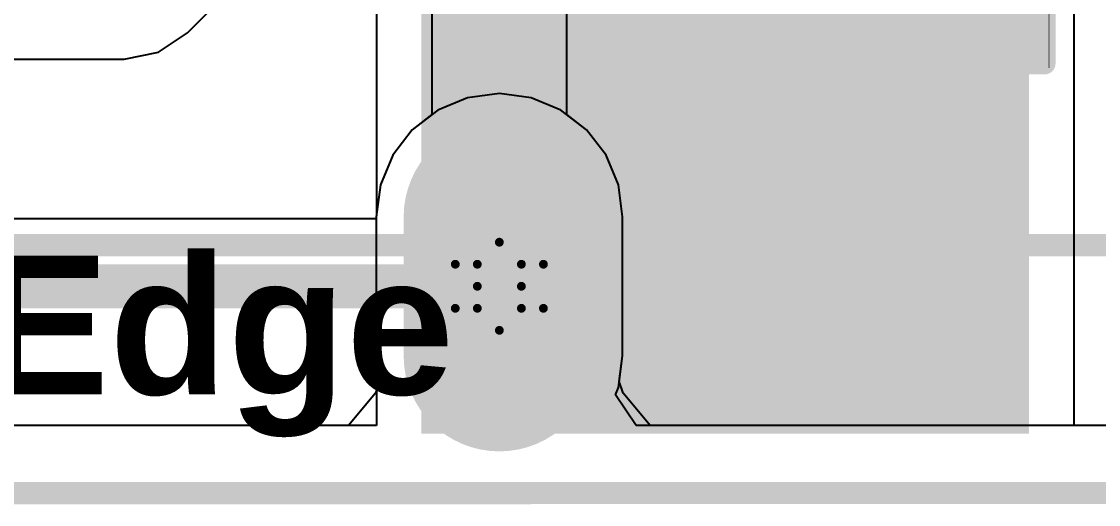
# Model space of a CAD drawing. Header units: inches. Extents: x 0 to 5032, y 0 to 5323.
# Drawn here: x 78.07 to 84.28, y -0.07 to 2.72 of the extents above; entities that cross this region are included whole.
import ezdxf

# ---------------------------------------------------------------- set-up
doc = ezdxf.new("R2010")
doc.units = ezdxf.units.IN
for name, color, linetype in [('Board Outline', 216, 'Continuous'), ('Bottom Layer', 5, 'Continuous'), ('Bottom Solder', 6, 'Continuous'), ('Dimension', 6, 'Continuous'), ('Drill Drawing', 1, 'Continuous'), ('Layer 1', 16, 'Continuous'), ('Layer 2', 76, 'Continuous'), ('Mechanical 13', 56, 'Continuous'), ('Multi-Layer', 9, 'Continuous'), ('Pad Holes', 156, 'Continuous'), ('Top Layer', 1, 'Continuous'), ('Top Overlay', 2, 'Continuous'), ('Top Paste', 8, 'Continuous'), ('Top Solder', 216, 'Continuous')]:
    doc.layers.add(name, color=color, linetype=linetype)
doc.styles.add('Arial_Bold', font='', dxfattribs={"height": 0.2})
doc.styles.get('Arial_Bold').set_extended_font_data('Arial', bold=True)

# ---------------------------------------------------------------- blocks, each defined once
blk = doc.blocks.new('R___0402_360')
at = {"layer": 'Top Layer'}
for points in [[(-0.6985, -0.3175), (-0.6985, 0.3175), (-0.2413, 0.3175), (-0.2413, -0.3175)], [(0.2413, -0.3175), (0.2413, 0.3175), (0.6985, 0.3175), (0.6985, -0.3175)]]:
    blk.add_hatch(color=1, dxfattribs=at).paths.add_polyline_path(points)
at = {"layer": 'Top Paste'}
for points in [[(-0.6985, -0.3175), (-0.6985, 0.3175), (-0.2413, 0.3175), (-0.2413, -0.3175)], [(0.2413, -0.3175), (0.2413, 0.3175), (0.6985, 0.3175), (0.6985, -0.3175)]]:
    blk.add_hatch(color=8, dxfattribs=at).paths.add_polyline_path(points)
at = {"layer": 'Top Solder'}
for points in [[(-0.7535, -0.3725), (-0.7535, 0.3725), (-0.1863, 0.3725), (-0.1863, -0.3725)], [(0.1863, -0.3725), (0.1863, 0.3725), (0.7535, 0.3725), (0.7535, -0.3725)]]:
    blk.add_hatch(color=216, dxfattribs=at).paths.add_polyline_path(points)
at = {"layer": 'Top Overlay'}
for points in [[(-0.7874, 0.4064, 0.127, 0.127, 0), (-0.7874, -0.4064, 0.127, 0.127, 0)], [(-0.7874, 0.4064, 0.127, 0.127, 0), (0.7874, 0.4064, 0.127, 0.127, 0)], [(0.7874, 0.4064, 0.127, 0.127, 0), (0.7874, -0.4064, 0.127, 0.127, 0)], [(-0.7874, -0.4064, 0.127, 0.127, 0), (0.7874, -0.4064, 0.127, 0.127, 0)], [(-0.8128, -0.4318, 0.00323, 0.00323, 0), (0.8128, -0.4318, 0.00323, 0.00323, 0)]]:
    blk.add_lwpolyline(points, format="xyseb", dxfattribs=at)
for points in [[(-0.8191, 0.4064, 0.0635, 0.0635, 1), (-0.7556, 0.4064, 0.0635, 0.0635, 1)], [(-0.8191, 0.4064, 0.0635, 0.0635, 1), (-0.7556, 0.4064, 0.0635, 0.0635, 1)], [(0.7556, 0.4064, 0.0635, 0.0635, 1), (0.8191, 0.4064, 0.0635, 0.0635, 1)], [(0.7556, 0.4064, 0.0635, 0.0635, 1), (0.8191, 0.4064, 0.0635, 0.0635, 1)], [(-0.8191, -0.4064, 0.0635, 0.0635, 1), (-0.7556, -0.4064, 0.0635, 0.0635, 1)], [(-0.8191, -0.4064, 0.0635, 0.0635, 1), (-0.7556, -0.4064, 0.0635, 0.0635, 1)], [(0.7556, -0.4064, 0.0635, 0.0635, 1), (0.8191, -0.4064, 0.0635, 0.0635, 1)], [(0.7556, -0.4064, 0.0635, 0.0635, 1), (0.8191, -0.4064, 0.0635, 0.0635, 1)], [(-0.8136, -0.4318, 0.00161, 0.00161, 1), (-0.812, -0.4318, 0.00161, 0.00161, 1)], [(0.812, -0.4318, 0.00161, 0.00161, 1), (0.8136, -0.4318, 0.00161, 0.00161, 1)]]:
    blk.add_lwpolyline(points, format="xyseb", close=True, dxfattribs=at)
blk = doc.blocks.new('C___0603_362')
at = {"layer": 'Top Layer'}
for points in [[(-0.381, 0.4445), (-0.381, -0.4445), (-1.143, -0.4445), (-1.143, 0.4445)], [(1.143, 0.4445), (1.143, -0.4445), (0.381, -0.4445), (0.381, 0.4445)]]:
    blk.add_hatch(color=1, dxfattribs=at).paths.add_polyline_path(points)
at = {"layer": 'Top Paste'}
for points in [[(-0.381, 0.4445), (-0.381, -0.4445), (-1.143, -0.4445), (-1.143, 0.4445)], [(1.143, 0.4445), (1.143, -0.4445), (0.381, -0.4445), (0.381, 0.4445)]]:
    blk.add_hatch(color=8, dxfattribs=at).paths.add_polyline_path(points)
at = {"layer": 'Top Solder'}
for points in [[(-0.321, 0.5045), (-0.321, -0.5045), (-1.203, -0.5045), (-1.203, 0.5045)], [(1.203, 0.5045), (1.203, -0.5045), (0.321, -0.5045), (0.321, 0.5045)]]:
    blk.add_hatch(color=216, dxfattribs=at).paths.add_polyline_path(points)
at = {"layer": 'Top Overlay'}
for points in [[(-1.2446, -0.5334, 0.127, 0.127, 0), (-1.2446, 0.5334, 0.127, 0.127, 0)], [(-0.4572, 0.5334, 0.127, 0.127, 0), (-1.2446, 0.5334, 0.127, 0.127, 0)], [(1.2446, 0.5334, 0.127, 0.127, 0), (0.4572, 0.5334, 0.127, 0.127, 0)], [(1.2446, -0.5334, 0.127, 0.127, 0), (1.2446, 0.5334, 0.127, 0.127, 0)], [(-0.4572, -0.5334, 0.127, 0.127, 0), (-1.2446, -0.5334, 0.127, 0.127, 0)], [(1.2446, -0.5334, 0.127, 0.127, 0), (0.4572, -0.5334, 0.127, 0.127, 0)]]:
    blk.add_lwpolyline(points, format="xyseb", dxfattribs=at)
for points in [[(-1.2764, 0.5334, 0.0635, 0.0635, 1), (-1.2128, 0.5334, 0.0635, 0.0635, 1)], [(-1.2764, 0.5334, 0.0635, 0.0635, 1), (-1.2128, 0.5334, 0.0635, 0.0635, 1)], [(-0.4889, 0.5334, 0.0635, 0.0635, 1), (-0.4254, 0.5334, 0.0635, 0.0635, 1)], [(0.4254, 0.5334, 0.0635, 0.0635, 1), (0.4889, 0.5334, 0.0635, 0.0635, 1)], [(1.2128, 0.5334, 0.0635, 0.0635, 1), (1.2764, 0.5334, 0.0635, 0.0635, 1)], [(1.2128, 0.5334, 0.0635, 0.0635, 1), (1.2764, 0.5334, 0.0635, 0.0635, 1)], [(-1.2764, -0.5334, 0.0635, 0.0635, 1), (-1.2128, -0.5334, 0.0635, 0.0635, 1)], [(-1.2764, -0.5334, 0.0635, 0.0635, 1), (-1.2128, -0.5334, 0.0635, 0.0635, 1)], [(-0.4889, -0.5334, 0.0635, 0.0635, 1), (-0.4254, -0.5334, 0.0635, 0.0635, 1)], [(0.4254, -0.5334, 0.0635, 0.0635, 1), (0.4889, -0.5334, 0.0635, 0.0635, 1)], [(1.2128, -0.5334, 0.0635, 0.0635, 1), (1.2764, -0.5334, 0.0635, 0.0635, 1)], [(1.2128, -0.5334, 0.0635, 0.0635, 1), (1.2764, -0.5334, 0.0635, 0.0635, 1)]]:
    blk.add_lwpolyline(points, format="xyseb", close=True, dxfattribs=at)
blk = doc.blocks.new('TYPE_C_31_M_12__442')
at = {"layer": 'Bottom Layer'}
h = blk.add_hatch(color=5, dxfattribs=at)
edge = h.paths.add_edge_path()
edge.add_arc((4.325, -2.775), 0.45, 180, 360)
edge.add_line((4.775, -2.775), (4.775, -1.975))
edge.add_arc((4.325, -1.975), 0.45, 0, 180)
edge.add_line((3.875, -1.975), (3.875, -2.775))
at = {"layer": 'Bottom Solder'}
h = blk.add_hatch(color=6, dxfattribs=at)
edge = h.paths.add_edge_path()
edge.add_arc((4.325, -2.775), 0.5516, 180, 360)
edge.add_line((4.8766, -2.775), (4.8766, -1.975))
edge.add_arc((4.325, -1.975), 0.5516, 0, 180)
edge.add_line((3.7734, -1.975), (3.7734, -2.775))
at = {"layer": 'Layer 1'}
h = blk.add_hatch(color=16, dxfattribs=at)
edge = h.paths.add_edge_path()
edge.add_arc((4.325, -2.775), 0.45, 180, 360)
edge.add_line((4.775, -2.775), (4.775, -1.975))
edge.add_arc((4.325, -1.975), 0.45, 0, 180)
edge.add_line((3.875, -1.975), (3.875, -2.775))
at = {"layer": 'Layer 2'}
h = blk.add_hatch(color=76, dxfattribs=at)
edge = h.paths.add_edge_path()
edge.add_arc((4.325, -2.775), 0.45, 180, 360)
edge.add_line((4.775, -2.775), (4.775, -1.975))
edge.add_arc((4.325, -1.975), 0.45, 0, 180)
edge.add_line((3.875, -1.975), (3.875, -2.775))
at = {"layer": 'Multi-Layer'}
h = blk.add_hatch(color=9, dxfattribs=at)
edge = h.paths.add_edge_path()
edge.add_arc((4.325, -2.775), 0.45, 180, 360)
edge.add_line((4.775, -2.775), (4.775, -1.975))
edge.add_arc((4.325, -1.975), 0.45, 0, 180)
edge.add_line((3.875, -1.975), (3.875, -2.775))
at = {"layer": 'Pad Holes'}
h = blk.add_hatch(color=7, dxfattribs=at)
edge = h.paths.add_edge_path()
edge.add_arc((4.325, -2.775), 0.3, 180, 360)
edge.add_line((4.625, -2.775), (4.625, -1.975))
edge.add_arc((4.325, -1.975), 0.3, 0, 180)
edge.add_line((4.025, -1.975), (4.025, -2.775))
at = {"layer": 'Top Layer'}
h = blk.add_hatch(color=1, dxfattribs=at)
edge = h.paths.add_edge_path()
edge.add_arc((4.325, -2.775), 0.45, 180, 360)
edge.add_line((4.775, -2.775), (4.775, -1.975))
edge.add_arc((4.325, -1.975), 0.45, 0, 180)
edge.add_line((3.875, -1.975), (3.875, -2.775))
at = {"layer": 'Top Solder'}
h = blk.add_hatch(color=216, dxfattribs=at)
edge = h.paths.add_edge_path()
edge.add_arc((4.325, -2.775), 0.5516, 180, 360)
edge.add_line((4.8766, -2.775), (4.8766, -1.975))
edge.add_arc((4.325, -1.975), 0.5516, 0, 180)
edge.add_line((3.7734, -1.975), (3.7734, -2.775))
at = {"layer": 'Top Overlay'}
for points in [[(4.4446, -1.181, 0.127, 0.127, 0), (4.4446, 0.4446, 0.127, 0.127, 0)], [(-4.4954, -3.569, 0.127, 0.127, 0), (4.4954, -3.569, 0.127, 0.127, 0)]]:
    blk.add_lwpolyline(points, format="xyseb", dxfattribs=at)
for points in [[(4.4129, -1.181, 0.0635, 0.0635, 1), (4.4764, -1.181, 0.0635, 0.0635, 1)], [(4.4637, -3.569, 0.0635, 0.0635, 1), (4.5272, -3.569, 0.0635, 0.0635, 1)]]:
    blk.add_lwpolyline(points, format="xyseb", close=True, dxfattribs=at)
at = {"layer": 'Mechanical 13', "style": 'Arial_Bold'}
blk.add_text('PCB Edge', height=0.8, rotation=360, dxfattribs=at).set_placement((-1.3382, -2.9986))

msp = doc.modelspace()

# ---------------------------------------------------------------- hatches: boundary and pattern name
at = {"layer": 'Top Layer'}
msp.add_hatch(color=1, dxfattribs=at).paths.add_polyline_path([(80.3757, 3.0216), (80.3757, 0.3411), (83.8794, 0.3411), (83.8794, 3.0216)])

# ---------------------------------------------------------------- linework, layer by layer
at = {"layer": 'Board Outline'}
msp.add_lwpolyline([(0, 0, 0.127, 0.127, 0), (100.2927, 0, 0.127, 0.127, 0)], format="xyseb", dxfattribs=at)
at = {"layer": 'Bottom Layer'}
for p, q in [((80.4372, 4.2318), (80.4372, 2.1804)), ((81.2142, 2.1804), (81.2142, 4.2318)), ((80.4372, 2.1804), (80.3236, 2.0932)), ((81.3278, 2.0932), (81.2142, 2.1804)), ((80.3236, 2.0932), (80.2108, 1.9461)), ((81.4406, 1.9461), (81.3278, 2.0932)), ((80.2108, 1.9461), (80.1398, 1.7749)), ((81.5116, 1.7749), (81.4406, 1.9461)), ((80.1398, 1.7749), (80.1156, 1.5911)), ((81.5358, 1.5911), (81.5116, 1.7749)), ((80.1156, 1.5796), (72.8858, 1.5796)), ((80.1156, 1.5911), (80.1156, 1.5796)), ((81.5358, 0.7911), (81.5358, 1.5911)), ((81.5116, 0.6073), (81.5358, 0.7911)), ((81.4946, 0.5663), (81.5116, 0.6073)), ((81.6134, 0.3885), (81.4946, 0.5663)), ((99.9043, 0.3885), (81.6134, 0.3885))]:
    msp.add_line(p, q, dxfattribs=at)
for points in [[(80.8257, 1.1911, 0.254, 0.254, 0), (80.8257, 5.3711, 0.254, 0.254, 0)], [(72.1757, 1.1911, 0.254, 0.254, 0), (80.8257, 1.1911, 0.254, 0.254, 0)]]:
    msp.add_lwpolyline(points, format="xyseb", dxfattribs=at)
msp.add_lwpolyline([(80.7622, 1.1911, 0.127, 0.127, 1), (80.8892, 1.1911, 0.127, 0.127, 1)], format="xyseb", close=True, dxfattribs=at)
msp.add_lwpolyline([(80.7622, 1.1911, 0.127, 0.127, 1), (80.8892, 1.1911, 0.127, 0.127, 1)], format="xyseb", close=True, dxfattribs=at)
at = {"layer": 'Dimension'}
msp.add_lwpolyline([(12.4946, 1.4281, 0.127, 0.127, 0), (97.0146, 1.4281, 0.127, 0.127, 0)], format="xyseb", dxfattribs=at)
at = {"layer": 'Drill Drawing'}
for points in [[(80.6987, 1.3181, 0.0508, 0.0508, 0), (80.8257, 1.4451, 0.0508, 0.0508, 0)], [(80.8257, 1.4451, 0.0508, 0.0508, 0), (80.9527, 1.3181, 0.0508, 0.0508, 0)], [(80.5717, 1.3181, 0.0508, 0.0508, 0), (80.6987, 1.1911, 0.0508, 0.0508, 0)], [(80.5717, 1.3181, 0.0508, 0.0508, 0), (80.6987, 1.3181, 0.0508, 0.0508, 0)], [(80.9527, 1.3181, 0.0508, 0.0508, 0), (81.0797, 1.3181, 0.0508, 0.0508, 0)], [(80.9527, 1.1911, 0.0508, 0.0508, 0), (81.0797, 1.3181, 0.0508, 0.0508, 0)], [(80.5717, 1.0641, 0.0508, 0.0508, 0), (80.6987, 1.1911, 0.0508, 0.0508, 0)], [(80.9527, 1.1911, 0.0508, 0.0508, 0), (81.0797, 1.0641, 0.0508, 0.0508, 0)], [(80.5717, 1.0641, 0.0508, 0.0508, 0), (80.6987, 1.0641, 0.0508, 0.0508, 0)], [(80.6987, 1.0641, 0.0508, 0.0508, 0), (80.8257, 0.9371, 0.0508, 0.0508, 0)], [(80.8257, 0.9371, 0.0508, 0.0508, 0), (80.9527, 1.0641, 0.0508, 0.0508, 0)], [(80.9527, 1.0641, 0.0508, 0.0508, 0), (81.0797, 1.0641, 0.0508, 0.0508, 0)]]:
    msp.add_lwpolyline(points, format="xyseb", dxfattribs=at)
for points in [[(80.813, 1.4451, 0.0254, 0.0254, 1), (80.8384, 1.4451, 0.0254, 0.0254, 1)], [(80.813, 1.4451, 0.0254, 0.0254, 1), (80.8384, 1.4451, 0.0254, 0.0254, 1)], [(80.559, 1.3181, 0.0254, 0.0254, 1), (80.5844, 1.3181, 0.0254, 0.0254, 1)], [(80.559, 1.3181, 0.0254, 0.0254, 1), (80.5844, 1.3181, 0.0254, 0.0254, 1)], [(80.686, 1.3181, 0.0254, 0.0254, 1), (80.7114, 1.3181, 0.0254, 0.0254, 1)], [(80.686, 1.3181, 0.0254, 0.0254, 1), (80.7114, 1.3181, 0.0254, 0.0254, 1)], [(80.94, 1.3181, 0.0254, 0.0254, 1), (80.9654, 1.3181, 0.0254, 0.0254, 1)], [(80.94, 1.3181, 0.0254, 0.0254, 1), (80.9654, 1.3181, 0.0254, 0.0254, 1)], [(81.067, 1.3181, 0.0254, 0.0254, 1), (81.0924, 1.3181, 0.0254, 0.0254, 1)], [(81.067, 1.3181, 0.0254, 0.0254, 1), (81.0924, 1.3181, 0.0254, 0.0254, 1)], [(80.686, 1.1911, 0.0254, 0.0254, 1), (80.7114, 1.1911, 0.0254, 0.0254, 1)], [(80.686, 1.1911, 0.0254, 0.0254, 1), (80.7114, 1.1911, 0.0254, 0.0254, 1)], [(80.94, 1.1911, 0.0254, 0.0254, 1), (80.9654, 1.1911, 0.0254, 0.0254, 1)], [(80.94, 1.1911, 0.0254, 0.0254, 1), (80.9654, 1.1911, 0.0254, 0.0254, 1)], [(80.559, 1.0641, 0.0254, 0.0254, 1), (80.5844, 1.0641, 0.0254, 0.0254, 1)], [(80.559, 1.0641, 0.0254, 0.0254, 1), (80.5844, 1.0641, 0.0254, 0.0254, 1)], [(80.686, 1.0641, 0.0254, 0.0254, 1), (80.7114, 1.0641, 0.0254, 0.0254, 1)], [(80.686, 1.0641, 0.0254, 0.0254, 1), (80.7114, 1.0641, 0.0254, 0.0254, 1)], [(80.94, 1.0641, 0.0254, 0.0254, 1), (80.9654, 1.0641, 0.0254, 0.0254, 1)], [(80.94, 1.0641, 0.0254, 0.0254, 1), (80.9654, 1.0641, 0.0254, 0.0254, 1)], [(81.067, 1.0641, 0.0254, 0.0254, 1), (81.0924, 1.0641, 0.0254, 0.0254, 1)], [(81.067, 1.0641, 0.0254, 0.0254, 1), (81.0924, 1.0641, 0.0254, 0.0254, 1)], [(80.813, 0.9371, 0.0254, 0.0254, 1), (80.8384, 0.9371, 0.0254, 0.0254, 1)], [(80.813, 0.9371, 0.0254, 0.0254, 1), (80.8384, 0.9371, 0.0254, 0.0254, 1)]]:
    msp.add_lwpolyline(points, format="xyseb", close=True, dxfattribs=at)
at = {"layer": 'Layer 1'}
for p, q in [((80.8257, 2.3012), (80.6419, 2.277)), ((81.0095, 2.277), (80.8257, 2.3012)), ((80.6419, 2.277), (80.4707, 2.206)), ((81.1807, 2.206), (81.0095, 2.277)), ((80.4707, 2.206), (80.3236, 2.0932)), ((81.3278, 2.0932), (81.1807, 2.206)), ((80.3236, 2.0932), (80.2108, 1.9461)), ((81.4406, 1.9461), (81.3278, 2.0932)), ((80.2108, 1.9461), (80.1398, 1.7749)), ((81.5116, 1.7749), (81.4406, 1.9461)), ((80.1398, 1.7749), (80.1156, 1.5911)), ((81.5358, 1.5911), (81.5116, 1.7749)), ((80.1156, 1.5911), (80.1156, 0.7911)), ((81.5358, 0.7911), (81.5358, 1.5911)), ((80.1156, 0.7911), (80.1352, 0.6425)), ((81.5162, 0.6425), (81.5358, 0.7911)), ((80.1352, 0.6425), (80.1125, 0.5749)), ((81.5389, 0.5749), (81.5162, 0.6425)), ((80.1125, 0.5749), (79.9555, 0.3885)), ((81.6959, 0.3885), (81.5389, 0.5749)), ((79.9555, 0.3885), (73.0459, 0.3885)), ((99.9043, 0.3885), (81.6959, 0.3885))]:
    msp.add_line(p, q, dxfattribs=at)
at = {"layer": 'Layer 2'}
for p, q in [((80.8257, 2.3012), (80.6419, 2.277)), ((81.0095, 2.277), (80.8257, 2.3012)), ((80.6419, 2.277), (80.4707, 2.206)), ((81.1807, 2.206), (81.0095, 2.277)), ((80.4707, 2.206), (80.3236, 2.0932)), ((81.3278, 2.0932), (81.1807, 2.206)), ((80.3236, 2.0932), (80.2108, 1.9461)), ((81.4406, 1.9461), (81.3278, 2.0932)), ((80.2108, 1.9461), (80.1398, 1.7749)), ((81.5116, 1.7749), (81.4406, 1.9461)), ((80.1398, 1.7749), (80.1156, 1.5911)), ((81.5358, 1.5911), (81.5116, 1.7749)), ((80.1156, 1.5911), (80.1156, 0.7911)), ((81.5358, 0.7911), (81.5358, 1.5911)), ((80.1156, 0.7911), (80.1352, 0.6425)), ((81.5162, 0.6425), (81.5358, 0.7911)), ((80.1352, 0.6425), (80.1125, 0.5749)), ((81.5389, 0.5749), (81.5162, 0.6425)), ((80.1125, 0.5749), (79.9555, 0.3885)), ((81.6959, 0.3885), (81.5389, 0.5749)), ((79.9555, 0.3885), (73.0459, 0.3885)), ((99.9043, 0.3885), (81.6959, 0.3885))]:
    msp.add_line(p, q, dxfattribs=at)
at = {"layer": 'Top Layer'}
for p, q in [((79.0286, 2.6523), (79.5129, 3.1366)), ((80.1167, 3.0216), (80.1167, 1.5994)), ((84.1384, 0.3885), (84.1384, 3.0216)), ((78.8605, 2.54), (79.0285, 2.6523)), ((79.0285, 2.6523), (79.0286, 2.6523)), ((74.3107, 2.5005), (78.6623, 2.5005)), ((78.6623, 2.5005), (78.8605, 2.54)), ((80.1167, 1.5994), (80.1156, 1.5911)), ((80.1156, 1.5911), (80.1156, 0.7911)), ((80.1156, 0.7911), (80.1167, 0.7828)), ((80.1167, 0.7828), (80.1167, 0.3885)), ((80.1167, 0.3885), (72.9634, 0.3885)), ((99.9043, 0.3885), (84.1384, 0.3885))]:
    msp.add_line(p, q, dxfattribs=at)

# ---------------------------------------------------------------- block references
msp.add_blockref('TYPE_C_31_M_12__442', (76.5007, 3.5661))
for name, p, rotation in [('C___0603_362', (82.3173, 3.2629), 270), ('R___0402_360', (83.5619, 3.2629), 90)]:
    msp.add_blockref(name, p, dxfattribs=dict(rotation=rotation))

doc.saveas('drawing.dxf')
